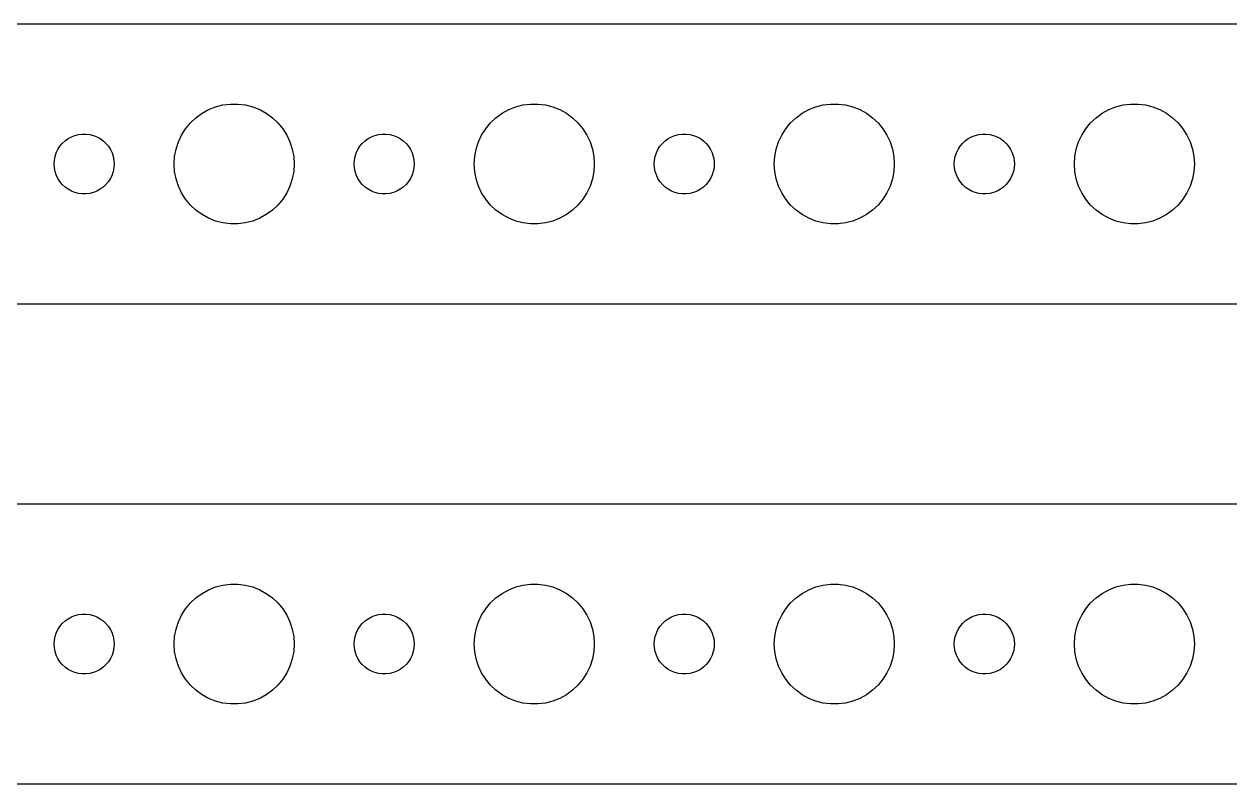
# Model space of a CAD drawing. Header units: metres. Extents: x -247 to 247, y 17 to 55.
# Drawn here: x 124.5 to 184.8, y 17 to 55 of the extents above; entities that cross this region are included whole.
import ezdxf

# ---------------------------------------------------------------- set-up
doc = ezdxf.new("R2010")
doc.units = ezdxf.units.M

msp = doc.modelspace()

# ---------------------------------------------------------------- linework, layer by layer
for p, q in [((242.314, 54.9901), (-242.314, 54.9901)), ((133.393, 50.533), (133.723, 50.7145)), ((133.723, 50.7145), (134.073, 50.8532)), ((134.073, 50.8532), (134.438, 50.9469)), ((134.438, 50.9469), (134.812, 50.9941)), ((134.812, 50.9941), (135.188, 50.9941)), ((135.188, 50.9941), (135.562, 50.9469)), ((135.562, 50.9469), (135.927, 50.8532)), ((135.927, 50.8532), (136.277, 50.7145)), ((136.277, 50.7145), (136.607, 50.533)), ((148.393, 50.533), (148.723, 50.7145)), ((148.723, 50.7145), (149.073, 50.8532)), ((149.073, 50.8532), (149.438, 50.9469)), ((149.438, 50.9469), (149.812, 50.9941)), ((149.812, 50.9941), (150.188, 50.9941)), ((150.188, 50.9941), (150.562, 50.9469)), ((150.562, 50.9469), (150.927, 50.8532)), ((150.927, 50.8532), (151.277, 50.7145)), ((151.277, 50.7145), (151.607, 50.533)), ((163.393, 50.533), (163.723, 50.7145)), ((163.723, 50.7145), (164.073, 50.8532)), ((164.073, 50.8532), (164.438, 50.9469)), ((164.438, 50.9469), (164.812, 50.9941)), ((164.812, 50.9941), (165.188, 50.9941)), ((165.188, 50.9941), (165.562, 50.9469)), ((165.562, 50.9469), (165.927, 50.8532)), ((165.927, 50.8532), (166.277, 50.7145)), ((166.277, 50.7145), (166.607, 50.533)), ((178.393, 50.533), (178.723, 50.7145)), ((178.723, 50.7145), (179.073, 50.8532)), ((179.073, 50.8532), (179.438, 50.9469)), ((179.438, 50.9469), (179.812, 50.9941)), ((179.812, 50.9941), (180.188, 50.9941)), ((180.188, 50.9941), (180.562, 50.9469)), ((180.562, 50.9469), (180.927, 50.8532)), ((180.927, 50.8532), (181.277, 50.7145)), ((181.277, 50.7145), (181.607, 50.533)), ((132.573, 49.7634), (132.813, 50.0536)), ((132.813, 50.0536), (133.088, 50.3115)), ((133.088, 50.3115), (133.393, 50.533)), ((136.607, 50.533), (136.912, 50.3115)), ((136.912, 50.3115), (137.187, 50.0536)), ((137.187, 50.0536), (137.427, 49.7634)), ((147.573, 49.7634), (147.813, 50.0536)), ((147.813, 50.0536), (148.088, 50.3115)), ((148.088, 50.3115), (148.393, 50.533)), ((151.607, 50.533), (151.912, 50.3115)), ((151.912, 50.3115), (152.187, 50.0536)), ((152.187, 50.0536), (152.427, 49.7634)), ((162.573, 49.7634), (162.813, 50.0536)), ((162.813, 50.0536), (163.088, 50.3115)), ((163.088, 50.3115), (163.393, 50.533)), ((166.607, 50.533), (166.912, 50.3115)), ((166.912, 50.3115), (167.187, 50.0536)), ((167.187, 50.0536), (167.427, 49.7634)), ((177.573, 49.7634), (177.813, 50.0536)), ((177.813, 50.0536), (178.088, 50.3115)), ((178.088, 50.3115), (178.393, 50.533)), ((181.607, 50.533), (181.912, 50.3115)), ((181.912, 50.3115), (182.187, 50.0536)), ((182.187, 50.0536), (182.427, 49.7634)), ((126.861, 49.3572), (127.036, 49.4266)), ((127.036, 49.4266), (127.219, 49.4734)), ((127.219, 49.4734), (127.406, 49.497)), ((127.406, 49.497), (127.594, 49.497)), ((127.594, 49.497), (127.781, 49.4734)), ((127.781, 49.4734), (127.964, 49.4266)), ((127.964, 49.4266), (128.139, 49.3572)), ((132.211, 49.1044), (132.371, 49.4453)), ((132.371, 49.4453), (132.573, 49.7634)), ((137.427, 49.7634), (137.629, 49.4453)), ((137.629, 49.4453), (137.789, 49.1044)), ((141.861, 49.3572), (142.036, 49.4266)), ((142.036, 49.4266), (142.219, 49.4734)), ((142.219, 49.4734), (142.406, 49.497)), ((142.406, 49.497), (142.594, 49.497)), ((142.594, 49.497), (142.781, 49.4734)), ((142.781, 49.4734), (142.964, 49.4266)), ((142.964, 49.4266), (143.139, 49.3572)), ((147.211, 49.1044), (147.371, 49.4453)), ((147.371, 49.4453), (147.573, 49.7634)), ((152.427, 49.7634), (152.629, 49.4453)), ((152.629, 49.4453), (152.789, 49.1044)), ((156.861, 49.3572), (157.036, 49.4266)), ((157.036, 49.4266), (157.219, 49.4734)), ((157.219, 49.4734), (157.406, 49.497)), ((157.406, 49.497), (157.594, 49.497)), ((157.594, 49.497), (157.781, 49.4734)), ((157.781, 49.4734), (157.964, 49.4266)), ((157.964, 49.4266), (158.139, 49.3572)), ((162.211, 49.1044), (162.371, 49.4453)), ((162.371, 49.4453), (162.573, 49.7634)), ((167.427, 49.7634), (167.629, 49.4453)), ((167.629, 49.4453), (167.789, 49.1044)), ((171.861, 49.3572), (172.036, 49.4266)), ((172.036, 49.4266), (172.219, 49.4734)), ((172.219, 49.4734), (172.406, 49.497)), ((172.406, 49.497), (172.594, 49.497)), ((172.594, 49.497), (172.781, 49.4734)), ((172.781, 49.4734), (172.964, 49.4266)), ((172.964, 49.4266), (173.139, 49.3572)), ((177.211, 49.1044), (177.371, 49.4453)), ((177.371, 49.4453), (177.573, 49.7634)), ((182.427, 49.7634), (182.629, 49.4453)), ((182.629, 49.4453), (182.789, 49.1044)), ((126.186, 48.7226), (126.286, 48.8817)), ((126.286, 48.8817), (126.407, 49.0268)), ((126.407, 49.0268), (126.544, 49.1558)), ((126.544, 49.1558), (126.696, 49.2665)), ((126.696, 49.2665), (126.861, 49.3572)), ((128.139, 49.3572), (128.304, 49.2665)), ((128.304, 49.2665), (128.456, 49.1558)), ((128.456, 49.1558), (128.593, 49.0268)), ((128.593, 49.0268), (128.714, 48.8817)), ((128.714, 48.8817), (128.814, 48.7226)), ((132.094, 48.7461), (132.211, 49.1044)), ((137.789, 49.1044), (137.906, 48.7461)), ((141.186, 48.7226), (141.286, 48.8817)), ((141.286, 48.8817), (141.407, 49.0268)), ((141.407, 49.0268), (141.544, 49.1558)), ((141.544, 49.1558), (141.696, 49.2665)), ((141.696, 49.2665), (141.861, 49.3572)), ((143.139, 49.3572), (143.304, 49.2665)), ((143.304, 49.2665), (143.456, 49.1558)), ((143.456, 49.1558), (143.593, 49.0268)), ((143.593, 49.0268), (143.714, 48.8817)), ((143.714, 48.8817), (143.814, 48.7226)), ((147.094, 48.7461), (147.211, 49.1044)), ((152.789, 49.1044), (152.906, 48.7461)), ((156.186, 48.7226), (156.286, 48.8817)), ((156.286, 48.8817), (156.407, 49.0268)), ((156.407, 49.0268), (156.544, 49.1558)), ((156.544, 49.1558), (156.696, 49.2665)), ((156.696, 49.2665), (156.861, 49.3572)), ((158.139, 49.3572), (158.304, 49.2665)), ((158.304, 49.2665), (158.456, 49.1558)), ((158.456, 49.1558), (158.593, 49.0268)), ((158.593, 49.0268), (158.714, 48.8817)), ((158.714, 48.8817), (158.814, 48.7226)), ((162.094, 48.7461), (162.211, 49.1044)), ((167.789, 49.1044), (167.906, 48.7461)), ((171.186, 48.7226), (171.286, 48.8817)), ((171.286, 48.8817), (171.407, 49.0268)), ((171.407, 49.0268), (171.544, 49.1558)), ((171.544, 49.1558), (171.696, 49.2665)), ((171.696, 49.2665), (171.861, 49.3572)), ((173.139, 49.3572), (173.304, 49.2665)), ((173.304, 49.2665), (173.456, 49.1558)), ((173.456, 49.1558), (173.593, 49.0268)), ((173.593, 49.0268), (173.714, 48.8817)), ((173.714, 48.8817), (173.814, 48.7226)), ((177.094, 48.7461), (177.211, 49.1044)), ((182.789, 49.1044), (182.906, 48.7461)), ((126.012, 48.188), (126.047, 48.373)), ((126.047, 48.373), (126.105, 48.5522)), ((126.105, 48.5522), (126.186, 48.7226)), ((128.814, 48.7226), (128.895, 48.5522)), ((128.895, 48.5522), (128.953, 48.373)), ((128.953, 48.373), (128.988, 48.188)), ((132, 48), (132.024, 48.376)), ((132.024, 48.376), (132.094, 48.7461)), ((137.906, 48.7461), (137.976, 48.376)), ((137.976, 48.376), (138, 48)), ((141.012, 48.188), (141.047, 48.373)), ((141.047, 48.373), (141.105, 48.5522)), ((141.105, 48.5522), (141.186, 48.7226)), ((143.814, 48.7226), (143.895, 48.5522)), ((143.895, 48.5522), (143.953, 48.373)), ((143.953, 48.373), (143.988, 48.188)), ((147, 48), (147.024, 48.376)), ((147.024, 48.376), (147.094, 48.7461)), ((152.906, 48.7461), (152.976, 48.376)), ((152.976, 48.376), (153, 48)), ((156.012, 48.188), (156.047, 48.373)), ((156.047, 48.373), (156.105, 48.5522)), ((156.105, 48.5522), (156.186, 48.7226)), ((158.814, 48.7226), (158.895, 48.5522)), ((158.895, 48.5522), (158.953, 48.373)), ((158.953, 48.373), (158.988, 48.188)), ((162, 48), (162.024, 48.376)), ((162.024, 48.376), (162.094, 48.7461)), ((167.906, 48.7461), (167.976, 48.376)), ((167.976, 48.376), (168, 48)), ((171.012, 48.188), (171.047, 48.373)), ((171.047, 48.373), (171.105, 48.5522)), ((171.105, 48.5522), (171.186, 48.7226)), ((173.814, 48.7226), (173.895, 48.5522)), ((173.895, 48.5522), (173.953, 48.373)), ((173.953, 48.373), (173.988, 48.188)), ((177, 48), (177.024, 48.376)), ((177.024, 48.376), (177.094, 48.7461)), ((182.906, 48.7461), (182.976, 48.376)), ((182.976, 48.376), (183, 48)), ((126, 48), (126.012, 48.188)), ((126.012, 47.812), (126, 48)), ((126.047, 47.627), (126.012, 47.812)), ((126.105, 47.4478), (126.047, 47.627)), ((128.953, 47.627), (128.895, 47.4478)), ((128.988, 47.812), (128.953, 47.627)), ((128.988, 48.188), (129, 48)), ((129, 48), (128.988, 47.812)), ((132.024, 47.624), (132, 48)), ((132.094, 47.2539), (132.024, 47.624)), ((137.976, 47.624), (137.906, 47.2539)), ((138, 48), (137.976, 47.624)), ((141, 48), (141.012, 48.188)), ((141.012, 47.812), (141, 48)), ((141.047, 47.627), (141.012, 47.812)), ((141.105, 47.4478), (141.047, 47.627)), ((143.953, 47.627), (143.895, 47.4478)), ((143.988, 47.812), (143.953, 47.627)), ((143.988, 48.188), (144, 48)), ((144, 48), (143.988, 47.812)), ((147.024, 47.624), (147, 48)), ((147.094, 47.2539), (147.024, 47.624)), ((152.976, 47.624), (152.906, 47.2539)), ((153, 48), (152.976, 47.624)), ((156, 48), (156.012, 48.188)), ((156.012, 47.812), (156, 48)), ((156.047, 47.627), (156.012, 47.812)), ((156.105, 47.4478), (156.047, 47.627)), ((158.953, 47.627), (158.895, 47.4478)), ((158.988, 47.812), (158.953, 47.627)), ((158.988, 48.188), (159, 48)), ((159, 48), (158.988, 47.812)), ((162.024, 47.624), (162, 48)), ((162.094, 47.2539), (162.024, 47.624)), ((167.976, 47.624), (167.906, 47.2539)), ((168, 48), (167.976, 47.624)), ((171, 48), (171.012, 48.188)), ((171.012, 47.812), (171, 48)), ((171.047, 47.627), (171.012, 47.812)), ((171.105, 47.4478), (171.047, 47.627)), ((173.953, 47.627), (173.895, 47.4478)), ((173.988, 47.812), (173.953, 47.627)), ((173.988, 48.188), (174, 48)), ((174, 48), (173.988, 47.812)), ((177.024, 47.624), (177, 48)), ((177.094, 47.2539), (177.024, 47.624)), ((182.976, 47.624), (182.906, 47.2539)), ((183, 48), (182.976, 47.624)), ((126.186, 47.2774), (126.105, 47.4478)), ((126.286, 47.1183), (126.186, 47.2774)), ((126.407, 46.9732), (126.286, 47.1183)), ((128.714, 47.1183), (128.593, 46.9732)), ((128.814, 47.2774), (128.714, 47.1183)), ((128.895, 47.4478), (128.814, 47.2774)), ((132.211, 46.8956), (132.094, 47.2539)), ((137.906, 47.2539), (137.789, 46.8956)), ((141.186, 47.2774), (141.105, 47.4478)), ((141.286, 47.1183), (141.186, 47.2774)), ((141.407, 46.9732), (141.286, 47.1183)), ((143.714, 47.1183), (143.593, 46.9732)), ((143.814, 47.2774), (143.714, 47.1183)), ((143.895, 47.4478), (143.814, 47.2774)), ((147.211, 46.8956), (147.094, 47.2539)), ((152.906, 47.2539), (152.789, 46.8956)), ((156.186, 47.2774), (156.105, 47.4478)), ((156.286, 47.1183), (156.186, 47.2774)), ((156.407, 46.9732), (156.286, 47.1183)), ((158.714, 47.1183), (158.593, 46.9732)), ((158.814, 47.2774), (158.714, 47.1183)), ((158.895, 47.4478), (158.814, 47.2774)), ((162.211, 46.8956), (162.094, 47.2539)), ((167.906, 47.2539), (167.789, 46.8956)), ((171.186, 47.2774), (171.105, 47.4478)), ((171.286, 47.1183), (171.186, 47.2774)), ((171.407, 46.9732), (171.286, 47.1183)), ((173.714, 47.1183), (173.593, 46.9732)), ((173.814, 47.2774), (173.714, 47.1183)), ((173.895, 47.4478), (173.814, 47.2774)), ((177.211, 46.8956), (177.094, 47.2539)), ((182.906, 47.2539), (182.789, 46.8956)), ((126.544, 46.8442), (126.407, 46.9732)), ((126.696, 46.7335), (126.544, 46.8442)), ((126.861, 46.6428), (126.696, 46.7335)), ((127.036, 46.5734), (126.861, 46.6428)), ((127.219, 46.5266), (127.036, 46.5734)), ((127.406, 46.503), (127.219, 46.5266)), ((127.594, 46.503), (127.406, 46.503)), ((127.781, 46.5266), (127.594, 46.503)), ((127.964, 46.5734), (127.781, 46.5266)), ((128.139, 46.6428), (127.964, 46.5734)), ((128.304, 46.7335), (128.139, 46.6428)), ((128.456, 46.8442), (128.304, 46.7335)), ((128.593, 46.9732), (128.456, 46.8442)), ((132.371, 46.5547), (132.211, 46.8956)), ((132.573, 46.2366), (132.371, 46.5547)), ((137.629, 46.5547), (137.427, 46.2366)), ((137.789, 46.8956), (137.629, 46.5547)), ((141.544, 46.8442), (141.407, 46.9732)), ((141.696, 46.7335), (141.544, 46.8442)), ((141.861, 46.6428), (141.696, 46.7335)), ((142.036, 46.5734), (141.861, 46.6428)), ((142.219, 46.5266), (142.036, 46.5734)), ((142.406, 46.503), (142.219, 46.5266)), ((142.594, 46.503), (142.406, 46.503)), ((142.781, 46.5266), (142.594, 46.503)), ((142.964, 46.5734), (142.781, 46.5266)), ((143.139, 46.6428), (142.964, 46.5734)), ((143.304, 46.7335), (143.139, 46.6428)), ((143.456, 46.8442), (143.304, 46.7335)), ((143.593, 46.9732), (143.456, 46.8442)), ((147.371, 46.5547), (147.211, 46.8956)), ((147.573, 46.2366), (147.371, 46.5547)), ((152.629, 46.5547), (152.427, 46.2366)), ((152.789, 46.8956), (152.629, 46.5547)), ((156.544, 46.8442), (156.407, 46.9732)), ((156.696, 46.7335), (156.544, 46.8442)), ((156.861, 46.6428), (156.696, 46.7335)), ((157.036, 46.5734), (156.861, 46.6428)), ((157.219, 46.5266), (157.036, 46.5734)), ((157.406, 46.503), (157.219, 46.5266)), ((157.594, 46.503), (157.406, 46.503)), ((157.781, 46.5266), (157.594, 46.503)), ((157.964, 46.5734), (157.781, 46.5266)), ((158.139, 46.6428), (157.964, 46.5734)), ((158.304, 46.7335), (158.139, 46.6428)), ((158.456, 46.8442), (158.304, 46.7335)), ((158.593, 46.9732), (158.456, 46.8442)), ((162.371, 46.5547), (162.211, 46.8956)), ((162.573, 46.2366), (162.371, 46.5547)), ((167.629, 46.5547), (167.427, 46.2366)), ((167.789, 46.8956), (167.629, 46.5547)), ((171.544, 46.8442), (171.407, 46.9732)), ((171.696, 46.7335), (171.544, 46.8442)), ((171.861, 46.6428), (171.696, 46.7335)), ((172.036, 46.5734), (171.861, 46.6428)), ((172.219, 46.5266), (172.036, 46.5734)), ((172.406, 46.503), (172.219, 46.5266)), ((172.594, 46.503), (172.406, 46.503)), ((172.781, 46.5266), (172.594, 46.503)), ((172.964, 46.5734), (172.781, 46.5266)), ((173.139, 46.6428), (172.964, 46.5734)), ((173.304, 46.7335), (173.139, 46.6428)), ((173.456, 46.8442), (173.304, 46.7335)), ((173.593, 46.9732), (173.456, 46.8442)), ((177.371, 46.5547), (177.211, 46.8956)), ((177.573, 46.2366), (177.371, 46.5547)), ((182.629, 46.5547), (182.427, 46.2366)), ((182.789, 46.8956), (182.629, 46.5547)), ((132.813, 45.9464), (132.573, 46.2366)), ((133.088, 45.6885), (132.813, 45.9464)), ((137.187, 45.9464), (136.912, 45.6885)), ((137.427, 46.2366), (137.187, 45.9464)), ((147.813, 45.9464), (147.573, 46.2366)), ((148.088, 45.6885), (147.813, 45.9464)), ((152.187, 45.9464), (151.912, 45.6885)), ((152.427, 46.2366), (152.187, 45.9464)), ((162.813, 45.9464), (162.573, 46.2366)), ((163.088, 45.6885), (162.813, 45.9464)), ((167.187, 45.9464), (166.912, 45.6885)), ((167.427, 46.2366), (167.187, 45.9464)), ((177.813, 45.9464), (177.573, 46.2366)), ((178.088, 45.6885), (177.813, 45.9464)), ((182.187, 45.9464), (181.912, 45.6885)), ((182.427, 46.2366), (182.187, 45.9464)), ((133.393, 45.467), (133.088, 45.6885)), ((133.723, 45.2855), (133.393, 45.467)), ((134.073, 45.1468), (133.723, 45.2855)), ((136.277, 45.2855), (135.927, 45.1468)), ((136.607, 45.467), (136.277, 45.2855)), ((136.912, 45.6885), (136.607, 45.467)), ((148.393, 45.467), (148.088, 45.6885)), ((148.723, 45.2855), (148.393, 45.467)), ((149.073, 45.1468), (148.723, 45.2855)), ((151.277, 45.2855), (150.927, 45.1468)), ((151.607, 45.467), (151.277, 45.2855)), ((151.912, 45.6885), (151.607, 45.467)), ((163.393, 45.467), (163.088, 45.6885)), ((163.723, 45.2855), (163.393, 45.467)), ((164.073, 45.1468), (163.723, 45.2855)), ((166.277, 45.2855), (165.927, 45.1468)), ((166.607, 45.467), (166.277, 45.2855)), ((166.912, 45.6885), (166.607, 45.467)), ((178.393, 45.467), (178.088, 45.6885)), ((178.723, 45.2855), (178.393, 45.467)), ((179.073, 45.1468), (178.723, 45.2855)), ((181.277, 45.2855), (180.927, 45.1468)), ((181.607, 45.467), (181.277, 45.2855)), ((181.912, 45.6885), (181.607, 45.467)), ((134.438, 45.0531), (134.073, 45.1468)), ((134.812, 45.0059), (134.438, 45.0531)), ((135.188, 45.0059), (134.812, 45.0059)), ((135.562, 45.0531), (135.188, 45.0059)), ((135.927, 45.1468), (135.562, 45.0531)), ((149.438, 45.0531), (149.073, 45.1468)), ((149.812, 45.0059), (149.438, 45.0531)), ((150.188, 45.0059), (149.812, 45.0059)), ((150.562, 45.0531), (150.188, 45.0059)), ((150.927, 45.1468), (150.562, 45.0531)), ((164.438, 45.0531), (164.073, 45.1468)), ((164.812, 45.0059), (164.438, 45.0531)), ((165.188, 45.0059), (164.812, 45.0059)), ((165.562, 45.0531), (165.188, 45.0059)), ((165.927, 45.1468), (165.562, 45.0531)), ((179.438, 45.0531), (179.073, 45.1468)), ((179.812, 45.0059), (179.438, 45.0531)), ((180.188, 45.0059), (179.812, 45.0059)), ((180.562, 45.0531), (180.188, 45.0059)), ((180.927, 45.1468), (180.562, 45.0531)), ((-242.314, 41.0099), (242.314, 41.0099)), ((242.314, 30.9901), (-242.314, 30.9901)), ((133.088, 26.3115), (133.393, 26.533)), ((133.393, 26.533), (133.723, 26.7145)), ((133.723, 26.7145), (134.073, 26.8532)), ((134.073, 26.8532), (134.438, 26.9469)), ((134.438, 26.9469), (134.812, 26.9941)), ((134.812, 26.9941), (135.188, 26.9941)), ((135.188, 26.9941), (135.562, 26.9469)), ((135.562, 26.9469), (135.927, 26.8532)), ((135.927, 26.8532), (136.277, 26.7145)), ((136.277, 26.7145), (136.607, 26.533)), ((136.607, 26.533), (136.912, 26.3115)), ((148.088, 26.3115), (148.393, 26.533)), ((148.393, 26.533), (148.723, 26.7145)), ((148.723, 26.7145), (149.073, 26.8532)), ((149.073, 26.8532), (149.438, 26.9469)), ((149.438, 26.9469), (149.812, 26.9941)), ((149.812, 26.9941), (150.188, 26.9941)), ((150.188, 26.9941), (150.562, 26.9469)), ((150.562, 26.9469), (150.927, 26.8532)), ((150.927, 26.8532), (151.277, 26.7145)), ((151.277, 26.7145), (151.607, 26.533)), ((151.607, 26.533), (151.912, 26.3115)), ((163.088, 26.3115), (163.393, 26.533)), ((163.393, 26.533), (163.723, 26.7145)), ((163.723, 26.7145), (164.073, 26.8532)), ((164.073, 26.8532), (164.438, 26.9469)), ((164.438, 26.9469), (164.812, 26.9941)), ((164.812, 26.9941), (165.188, 26.9941)), ((165.188, 26.9941), (165.562, 26.9469)), ((165.562, 26.9469), (165.927, 26.8532)), ((165.927, 26.8532), (166.277, 26.7145)), ((166.277, 26.7145), (166.607, 26.533)), ((166.607, 26.533), (166.912, 26.3115)), ((178.088, 26.3115), (178.393, 26.533)), ((178.393, 26.533), (178.723, 26.7145)), ((178.723, 26.7145), (179.073, 26.8532)), ((179.073, 26.8532), (179.438, 26.9469)), ((179.438, 26.9469), (179.812, 26.9941)), ((179.812, 26.9941), (180.188, 26.9941)), ((180.188, 26.9941), (180.562, 26.9469)), ((180.562, 26.9469), (180.927, 26.8532)), ((180.927, 26.8532), (181.277, 26.7145)), ((181.277, 26.7145), (181.607, 26.533)), ((181.607, 26.533), (181.912, 26.3115)), ((132.573, 25.7634), (132.813, 26.0536)), ((132.813, 26.0536), (133.088, 26.3115)), ((136.912, 26.3115), (137.187, 26.0536)), ((137.187, 26.0536), (137.427, 25.7634)), ((147.573, 25.7634), (147.813, 26.0536)), ((147.813, 26.0536), (148.088, 26.3115)), ((151.912, 26.3115), (152.187, 26.0536)), ((152.187, 26.0536), (152.427, 25.7634)), ((162.573, 25.7634), (162.813, 26.0536)), ((162.813, 26.0536), (163.088, 26.3115)), ((166.912, 26.3115), (167.187, 26.0536)), ((167.187, 26.0536), (167.427, 25.7634)), ((177.573, 25.7634), (177.813, 26.0536)), ((177.813, 26.0536), (178.088, 26.3115)), ((181.912, 26.3115), (182.187, 26.0536)), ((182.187, 26.0536), (182.427, 25.7634)), ((126.696, 25.2665), (126.861, 25.3572)), ((126.861, 25.3572), (127.036, 25.4266)), ((127.036, 25.4266), (127.219, 25.4734)), ((127.219, 25.4734), (127.406, 25.497)), ((127.406, 25.497), (127.594, 25.497)), ((127.594, 25.497), (127.781, 25.4734)), ((127.781, 25.4734), (127.964, 25.4266)), ((127.964, 25.4266), (128.139, 25.3572)), ((128.139, 25.3572), (128.304, 25.2665)), ((132.211, 25.1044), (132.371, 25.4453)), ((132.371, 25.4453), (132.573, 25.7634)), ((137.427, 25.7634), (137.629, 25.4453)), ((137.629, 25.4453), (137.789, 25.1044)), ((141.696, 25.2665), (141.861, 25.3572)), ((141.861, 25.3572), (142.036, 25.4266)), ((142.036, 25.4266), (142.219, 25.4734)), ((142.219, 25.4734), (142.406, 25.497)), ((142.406, 25.497), (142.594, 25.497)), ((142.594, 25.497), (142.781, 25.4734)), ((142.781, 25.4734), (142.964, 25.4266)), ((142.964, 25.4266), (143.139, 25.3572)), ((143.139, 25.3572), (143.304, 25.2665)), ((147.211, 25.1044), (147.371, 25.4453)), ((147.371, 25.4453), (147.573, 25.7634)), ((152.427, 25.7634), (152.629, 25.4453)), ((152.629, 25.4453), (152.789, 25.1044)), ((156.696, 25.2665), (156.861, 25.3572)), ((156.861, 25.3572), (157.036, 25.4266)), ((157.036, 25.4266), (157.219, 25.4734)), ((157.219, 25.4734), (157.406, 25.497)), ((157.406, 25.497), (157.594, 25.497)), ((157.594, 25.497), (157.781, 25.4734)), ((157.781, 25.4734), (157.964, 25.4266)), ((157.964, 25.4266), (158.139, 25.3572)), ((158.139, 25.3572), (158.304, 25.2665)), ((162.211, 25.1044), (162.371, 25.4453)), ((162.371, 25.4453), (162.573, 25.7634)), ((167.427, 25.7634), (167.629, 25.4453)), ((167.629, 25.4453), (167.789, 25.1044)), ((171.696, 25.2665), (171.861, 25.3572)), ((171.861, 25.3572), (172.036, 25.4266)), ((172.036, 25.4266), (172.219, 25.4734)), ((172.219, 25.4734), (172.406, 25.497)), ((172.406, 25.497), (172.594, 25.497)), ((172.594, 25.497), (172.781, 25.4734)), ((172.781, 25.4734), (172.964, 25.4266)), ((172.964, 25.4266), (173.139, 25.3572)), ((173.139, 25.3572), (173.304, 25.2665)), ((177.211, 25.1044), (177.371, 25.4453)), ((177.371, 25.4453), (177.573, 25.7634)), ((182.427, 25.7634), (182.629, 25.4453)), ((182.629, 25.4453), (182.789, 25.1044)), ((126.105, 24.5522), (126.186, 24.7226)), ((126.186, 24.7226), (126.286, 24.8817)), ((126.286, 24.8817), (126.407, 25.0268)), ((126.407, 25.0268), (126.544, 25.1558)), ((126.544, 25.1558), (126.696, 25.2665)), ((128.304, 25.2665), (128.456, 25.1558)), ((128.456, 25.1558), (128.593, 25.0268)), ((128.593, 25.0268), (128.714, 24.8817)), ((128.714, 24.8817), (128.814, 24.7226)), ((128.814, 24.7226), (128.895, 24.5522)), ((132.024, 24.376), (132.094, 24.7461)), ((132.094, 24.7461), (132.211, 25.1044)), ((137.789, 25.1044), (137.906, 24.7461)), ((137.906, 24.7461), (137.976, 24.376)), ((141.105, 24.5522), (141.186, 24.7226)), ((141.186, 24.7226), (141.286, 24.8817)), ((141.286, 24.8817), (141.407, 25.0268)), ((141.407, 25.0268), (141.544, 25.1558)), ((141.544, 25.1558), (141.696, 25.2665)), ((143.304, 25.2665), (143.456, 25.1558)), ((143.456, 25.1558), (143.593, 25.0268)), ((143.593, 25.0268), (143.714, 24.8817)), ((143.714, 24.8817), (143.814, 24.7226)), ((143.814, 24.7226), (143.895, 24.5522)), ((147.024, 24.376), (147.094, 24.7461)), ((147.094, 24.7461), (147.211, 25.1044)), ((152.789, 25.1044), (152.906, 24.7461)), ((152.906, 24.7461), (152.976, 24.376)), ((156.105, 24.5522), (156.186, 24.7226)), ((156.186, 24.7226), (156.286, 24.8817)), ((156.286, 24.8817), (156.407, 25.0268)), ((156.407, 25.0268), (156.544, 25.1558)), ((156.544, 25.1558), (156.696, 25.2665)), ((158.304, 25.2665), (158.456, 25.1558)), ((158.456, 25.1558), (158.593, 25.0268)), ((158.593, 25.0268), (158.714, 24.8817)), ((158.714, 24.8817), (158.814, 24.7226)), ((158.814, 24.7226), (158.895, 24.5522)), ((162.024, 24.376), (162.094, 24.7461)), ((162.094, 24.7461), (162.211, 25.1044)), ((167.789, 25.1044), (167.906, 24.7461)), ((167.906, 24.7461), (167.976, 24.376)), ((171.105, 24.5522), (171.186, 24.7226)), ((171.186, 24.7226), (171.286, 24.8817)), ((171.286, 24.8817), (171.407, 25.0268)), ((171.407, 25.0268), (171.544, 25.1558)), ((171.544, 25.1558), (171.696, 25.2665)), ((173.304, 25.2665), (173.456, 25.1558)), ((173.456, 25.1558), (173.593, 25.0268)), ((173.593, 25.0268), (173.714, 24.8817)), ((173.714, 24.8817), (173.814, 24.7226)), ((173.814, 24.7226), (173.895, 24.5522)), ((177.024, 24.376), (177.094, 24.7461)), ((177.094, 24.7461), (177.211, 25.1044)), ((182.789, 25.1044), (182.906, 24.7461)), ((182.906, 24.7461), (182.976, 24.376)), ((126, 24), (126.012, 24.188)), ((126.012, 24.188), (126.047, 24.373)), ((126.047, 24.373), (126.105, 24.5522)), ((128.895, 24.5522), (128.953, 24.373)), ((128.953, 24.373), (128.988, 24.188)), ((128.988, 24.188), (129, 24)), ((132, 24), (132.024, 24.376)), ((137.976, 24.376), (138, 24)), ((141, 24), (141.012, 24.188)), ((141.012, 24.188), (141.047, 24.373)), ((141.047, 24.373), (141.105, 24.5522)), ((143.895, 24.5522), (143.953, 24.373)), ((143.953, 24.373), (143.988, 24.188)), ((143.988, 24.188), (144, 24)), ((147, 24), (147.024, 24.376)), ((152.976, 24.376), (153, 24)), ((156, 24), (156.012, 24.188)), ((156.012, 24.188), (156.047, 24.373)), ((156.047, 24.373), (156.105, 24.5522)), ((158.895, 24.5522), (158.953, 24.373)), ((158.953, 24.373), (158.988, 24.188)), ((158.988, 24.188), (159, 24)), ((162, 24), (162.024, 24.376)), ((167.976, 24.376), (168, 24)), ((171, 24), (171.012, 24.188)), ((171.012, 24.188), (171.047, 24.373)), ((171.047, 24.373), (171.105, 24.5522)), ((173.895, 24.5522), (173.953, 24.373)), ((173.953, 24.373), (173.988, 24.188)), ((173.988, 24.188), (174, 24)), ((177, 24), (177.024, 24.376)), ((182.976, 24.376), (183, 24)), ((126.012, 23.812), (126, 24)), ((126.047, 23.627), (126.012, 23.812)), ((126.105, 23.4478), (126.047, 23.627)), ((128.953, 23.627), (128.895, 23.4478)), ((128.988, 23.812), (128.953, 23.627)), ((129, 24), (128.988, 23.812)), ((132.024, 23.624), (132, 24)), ((132.094, 23.2539), (132.024, 23.624)), ((137.976, 23.624), (137.906, 23.2539)), ((138, 24), (137.976, 23.624)), ((141.012, 23.812), (141, 24)), ((141.047, 23.627), (141.012, 23.812)), ((141.105, 23.4478), (141.047, 23.627)), ((143.953, 23.627), (143.895, 23.4478)), ((143.988, 23.812), (143.953, 23.627)), ((144, 24), (143.988, 23.812)), ((147.024, 23.624), (147, 24)), ((147.094, 23.2539), (147.024, 23.624)), ((152.976, 23.624), (152.906, 23.2539)), ((153, 24), (152.976, 23.624)), ((156.012, 23.812), (156, 24)), ((156.047, 23.627), (156.012, 23.812)), ((156.105, 23.4478), (156.047, 23.627)), ((158.953, 23.627), (158.895, 23.4478)), ((158.988, 23.812), (158.953, 23.627)), ((159, 24), (158.988, 23.812)), ((162.024, 23.624), (162, 24)), ((162.094, 23.2539), (162.024, 23.624)), ((167.976, 23.624), (167.906, 23.2539)), ((168, 24), (167.976, 23.624)), ((171.012, 23.812), (171, 24)), ((171.047, 23.627), (171.012, 23.812)), ((171.105, 23.4478), (171.047, 23.627)), ((173.953, 23.627), (173.895, 23.4478)), ((173.988, 23.812), (173.953, 23.627)), ((174, 24), (173.988, 23.812)), ((177.024, 23.624), (177, 24)), ((177.094, 23.2539), (177.024, 23.624)), ((182.976, 23.624), (182.906, 23.2539)), ((183, 24), (182.976, 23.624)), ((126.186, 23.2774), (126.105, 23.4478)), ((126.286, 23.1183), (126.186, 23.2774)), ((126.407, 22.9732), (126.286, 23.1183)), ((126.544, 22.8442), (126.407, 22.9732)), ((128.593, 22.9732), (128.456, 22.8442)), ((128.714, 23.1183), (128.593, 22.9732)), ((128.814, 23.2774), (128.714, 23.1183)), ((128.895, 23.4478), (128.814, 23.2774)), ((132.211, 22.8956), (132.094, 23.2539)), ((137.906, 23.2539), (137.789, 22.8956)), ((141.186, 23.2774), (141.105, 23.4478)), ((141.286, 23.1183), (141.186, 23.2774)), ((141.407, 22.9732), (141.286, 23.1183)), ((141.544, 22.8442), (141.407, 22.9732)), ((143.593, 22.9732), (143.456, 22.8442)), ((143.714, 23.1183), (143.593, 22.9732)), ((143.814, 23.2774), (143.714, 23.1183)), ((143.895, 23.4478), (143.814, 23.2774)), ((147.211, 22.8956), (147.094, 23.2539)), ((152.906, 23.2539), (152.789, 22.8956)), ((156.186, 23.2774), (156.105, 23.4478)), ((156.286, 23.1183), (156.186, 23.2774)), ((156.407, 22.9732), (156.286, 23.1183)), ((156.544, 22.8442), (156.407, 22.9732)), ((158.593, 22.9732), (158.456, 22.8442)), ((158.714, 23.1183), (158.593, 22.9732)), ((158.814, 23.2774), (158.714, 23.1183)), ((158.895, 23.4478), (158.814, 23.2774)), ((162.211, 22.8956), (162.094, 23.2539)), ((167.906, 23.2539), (167.789, 22.8956)), ((171.186, 23.2774), (171.105, 23.4478)), ((171.286, 23.1183), (171.186, 23.2774)), ((171.407, 22.9732), (171.286, 23.1183)), ((171.544, 22.8442), (171.407, 22.9732)), ((173.593, 22.9732), (173.456, 22.8442)), ((173.714, 23.1183), (173.593, 22.9732)), ((173.814, 23.2774), (173.714, 23.1183)), ((173.895, 23.4478), (173.814, 23.2774)), ((177.211, 22.8956), (177.094, 23.2539)), ((182.906, 23.2539), (182.789, 22.8956)), ((126.696, 22.7335), (126.544, 22.8442)), ((126.861, 22.6428), (126.696, 22.7335)), ((127.036, 22.5734), (126.861, 22.6428)), ((127.219, 22.5266), (127.036, 22.5734)), ((127.406, 22.503), (127.219, 22.5266)), ((127.594, 22.503), (127.406, 22.503)), ((127.781, 22.5266), (127.594, 22.503)), ((127.964, 22.5734), (127.781, 22.5266)), ((128.139, 22.6428), (127.964, 22.5734)), ((128.304, 22.7335), (128.139, 22.6428)), ((128.456, 22.8442), (128.304, 22.7335)), ((132.371, 22.5547), (132.211, 22.8956)), ((132.573, 22.2366), (132.371, 22.5547)), ((137.629, 22.5547), (137.427, 22.2366)), ((137.789, 22.8956), (137.629, 22.5547)), ((141.696, 22.7335), (141.544, 22.8442)), ((141.861, 22.6428), (141.696, 22.7335)), ((142.036, 22.5734), (141.861, 22.6428)), ((142.219, 22.5266), (142.036, 22.5734)), ((142.406, 22.503), (142.219, 22.5266)), ((142.594, 22.503), (142.406, 22.503)), ((142.781, 22.5266), (142.594, 22.503)), ((142.964, 22.5734), (142.781, 22.5266)), ((143.139, 22.6428), (142.964, 22.5734)), ((143.304, 22.7335), (143.139, 22.6428)), ((143.456, 22.8442), (143.304, 22.7335)), ((147.371, 22.5547), (147.211, 22.8956)), ((147.573, 22.2366), (147.371, 22.5547)), ((152.629, 22.5547), (152.427, 22.2366)), ((152.789, 22.8956), (152.629, 22.5547)), ((156.696, 22.7335), (156.544, 22.8442)), ((156.861, 22.6428), (156.696, 22.7335)), ((157.036, 22.5734), (156.861, 22.6428)), ((157.219, 22.5266), (157.036, 22.5734)), ((157.406, 22.503), (157.219, 22.5266)), ((157.594, 22.503), (157.406, 22.503)), ((157.781, 22.5266), (157.594, 22.503)), ((157.964, 22.5734), (157.781, 22.5266)), ((158.139, 22.6428), (157.964, 22.5734)), ((158.304, 22.7335), (158.139, 22.6428)), ((158.456, 22.8442), (158.304, 22.7335)), ((162.371, 22.5547), (162.211, 22.8956)), ((162.573, 22.2366), (162.371, 22.5547)), ((167.629, 22.5547), (167.427, 22.2366)), ((167.789, 22.8956), (167.629, 22.5547)), ((171.696, 22.7335), (171.544, 22.8442)), ((171.861, 22.6428), (171.696, 22.7335)), ((172.036, 22.5734), (171.861, 22.6428)), ((172.219, 22.5266), (172.036, 22.5734)), ((172.406, 22.503), (172.219, 22.5266)), ((172.594, 22.503), (172.406, 22.503)), ((172.781, 22.5266), (172.594, 22.503)), ((172.964, 22.5734), (172.781, 22.5266)), ((173.139, 22.6428), (172.964, 22.5734)), ((173.304, 22.7335), (173.139, 22.6428)), ((173.456, 22.8442), (173.304, 22.7335)), ((177.371, 22.5547), (177.211, 22.8956)), ((177.573, 22.2366), (177.371, 22.5547)), ((182.629, 22.5547), (182.427, 22.2366)), ((182.789, 22.8956), (182.629, 22.5547)), ((132.813, 21.9464), (132.573, 22.2366)), ((133.088, 21.6885), (132.813, 21.9464)), ((137.187, 21.9464), (136.912, 21.6885)), ((137.427, 22.2366), (137.187, 21.9464)), ((147.813, 21.9464), (147.573, 22.2366)), ((148.088, 21.6885), (147.813, 21.9464)), ((152.187, 21.9464), (151.912, 21.6885)), ((152.427, 22.2366), (152.187, 21.9464)), ((162.813, 21.9464), (162.573, 22.2366)), ((163.088, 21.6885), (162.813, 21.9464)), ((167.187, 21.9464), (166.912, 21.6885)), ((167.427, 22.2366), (167.187, 21.9464)), ((177.813, 21.9464), (177.573, 22.2366)), ((178.088, 21.6885), (177.813, 21.9464)), ((182.187, 21.9464), (181.912, 21.6885)), ((182.427, 22.2366), (182.187, 21.9464)), ((133.393, 21.467), (133.088, 21.6885)), ((133.723, 21.2855), (133.393, 21.467)), ((134.073, 21.1468), (133.723, 21.2855)), ((134.438, 21.0531), (134.073, 21.1468)), ((135.927, 21.1468), (135.562, 21.0531)), ((136.277, 21.2855), (135.927, 21.1468)), ((136.607, 21.467), (136.277, 21.2855)), ((136.912, 21.6885), (136.607, 21.467)), ((148.393, 21.467), (148.088, 21.6885)), ((148.723, 21.2855), (148.393, 21.467)), ((149.073, 21.1468), (148.723, 21.2855)), ((149.438, 21.0531), (149.073, 21.1468)), ((150.927, 21.1468), (150.562, 21.0531)), ((151.277, 21.2855), (150.927, 21.1468)), ((151.607, 21.467), (151.277, 21.2855)), ((151.912, 21.6885), (151.607, 21.467)), ((163.393, 21.467), (163.088, 21.6885)), ((163.723, 21.2855), (163.393, 21.467)), ((164.073, 21.1468), (163.723, 21.2855)), ((164.438, 21.0531), (164.073, 21.1468)), ((165.927, 21.1468), (165.562, 21.0531)), ((166.277, 21.2855), (165.927, 21.1468)), ((166.607, 21.467), (166.277, 21.2855)), ((166.912, 21.6885), (166.607, 21.467)), ((178.393, 21.467), (178.088, 21.6885)), ((178.723, 21.2855), (178.393, 21.467)), ((179.073, 21.1468), (178.723, 21.2855)), ((179.438, 21.0531), (179.073, 21.1468)), ((180.927, 21.1468), (180.562, 21.0531)), ((181.277, 21.2855), (180.927, 21.1468)), ((181.607, 21.467), (181.277, 21.2855)), ((181.912, 21.6885), (181.607, 21.467)), ((134.812, 21.0059), (134.438, 21.0531)), ((135.188, 21.0059), (134.812, 21.0059)), ((135.562, 21.0531), (135.188, 21.0059)), ((149.812, 21.0059), (149.438, 21.0531)), ((150.188, 21.0059), (149.812, 21.0059)), ((150.562, 21.0531), (150.188, 21.0059)), ((164.812, 21.0059), (164.438, 21.0531)), ((165.188, 21.0059), (164.812, 21.0059)), ((165.562, 21.0531), (165.188, 21.0059)), ((179.812, 21.0059), (179.438, 21.0531)), ((180.188, 21.0059), (179.812, 21.0059)), ((180.562, 21.0531), (180.188, 21.0059)), ((-242.314, 17.0099), (242.314, 17.0099))]:
    msp.add_line(p, q)

doc.saveas('drawing.dxf')
